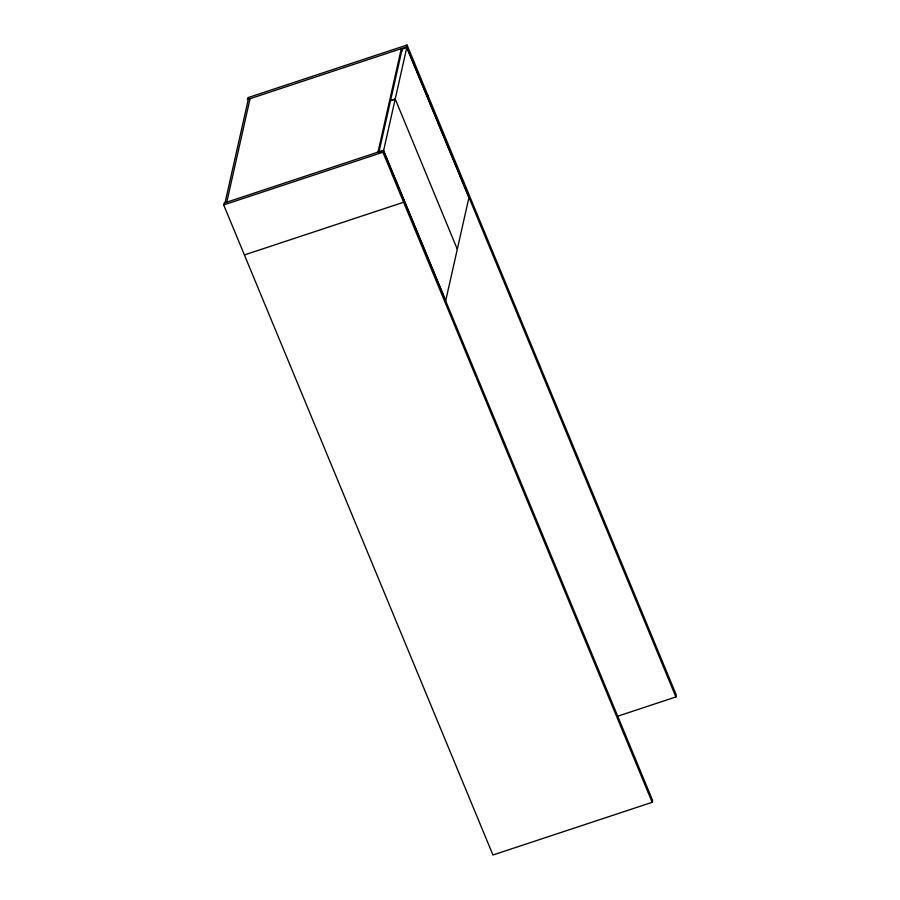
<?xml version="1.0" encoding="UTF-8"?>
<svg xmlns="http://www.w3.org/2000/svg" width="900" height="900" viewBox="0 0 900 900"><rect width="100%" height="100%" fill="white"/><g stroke="black" fill="none" stroke-linecap="round" stroke-linejoin="round"><path stroke-width="1.35" d="M223.695 204.93L224.111 203.051L383.332 150.356L652.601 800.426L652.174 802.305L492.952 855L223.695 204.93L382.905 152.235L383.332 150.356M225.045 202.748L248.333 99.259M226.766 202.174L250.054 98.696M378.022 152.123L401.31 48.634L402.221 50.816M406.62 46.879L407.048 45L247.826 97.695L247.399 99.574L406.62 46.879L675.889 696.949L617.512 716.265M383.591 150.649L395.156 99.225L390.51 100.766L378.945 152.179L383.591 150.649L445.725 300.668L457.301 249.244L395.213 99.011L406.777 47.587L402.131 49.129L390.566 100.552L395.213 99.011M404.044 200.362L403.616 202.241L244.406 254.936M427.331 96.885L427.759 95.006M457.346 249.03L468.923 197.606L406.777 47.587M675.889 696.949L676.305 695.07L407.048 45M382.905 152.235L652.174 802.305"/></g></svg>
